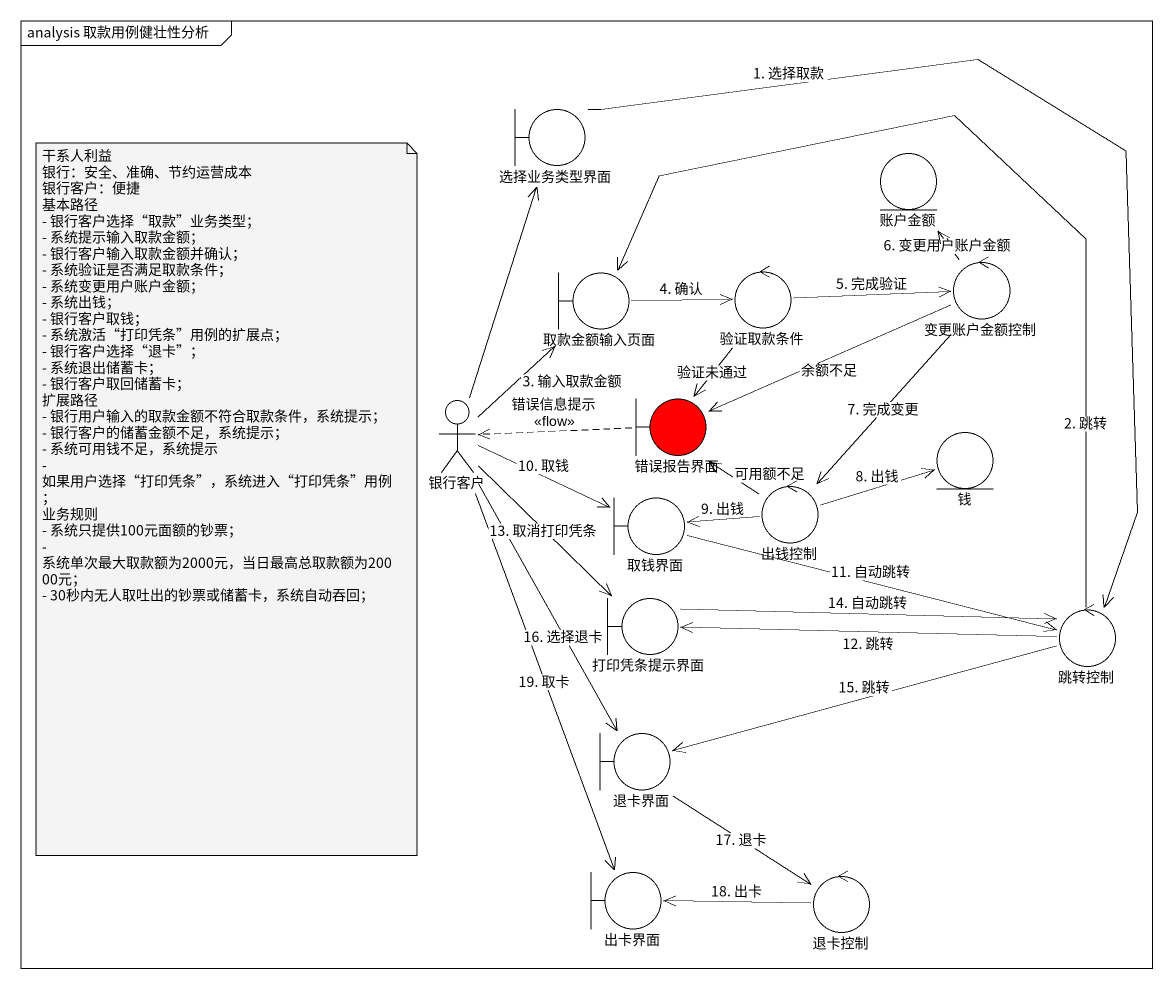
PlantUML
@startuml
mainframe analysis 取款用例健壮性分析
boundary 选择业务类型界面
entity 账户金额
boundary 取款金额输入页面
control 验证取款条件
control 变更账户金额控制
actor 银行客户
boundary 错误报告界面 #FF0000
entity 钱
boundary 取钱界面
control 出钱控制
boundary 打印凭条提示界面
control 跳转控制
boundary 退卡界面
boundary 出卡界面
control 退卡控制
选择业务类型界面 --> 跳转控制 : 1. 选择取款
取款金额输入页面 -right-> 验证取款条件 : 4. 确认
验证取款条件 -right-> 变更账户金额控制 : 5. 完成验证
验证取款条件 --> 错误报告界面 : 验证未通过
变更账户金额控制 -up-> 账户金额 : 6. 变更用户账户金额
变更账户金额控制 -left-> 错误报告界面 : 余额不足
变更账户金额控制 --> 出钱控制 : 7. 完成变更
银行客户 -up-> 选择业务类型界面
银行客户 -up-> 取款金额输入页面 : 3. 输入取款金额
银行客户 -right-> 取钱界面 : 10. 取钱
银行客户 --> 打印凭条提示界面 : 13. 取消打印凭条
银行客户 --> 退卡界面 : 16. 选择退卡
银行客户 --> 出卡界面 : 19. 取卡
错误报告界面 .left.> 银行客户 : 错误信息提示\n<<flow>>
取钱界面 -right-> 跳转控制 : 11. 自动跳转
出钱控制 -up-> 错误报告界面 : 可用额不足
出钱控制 -right-> 钱 : 8. 出钱
出钱控制 -left-> 取钱界面 : 9. 出钱
打印凭条提示界面 -right-> 跳转控制 : 14. 自动跳转
跳转控制 -up-> 取款金额输入页面 : 2. 跳转
跳转控制 -left-> 打印凭条提示界面 : 12. 跳转
跳转控制 -left-> 退卡界面 : 15. 跳转
退卡界面 --> 退卡控制 : 17. 退卡
退卡控制 -left-> 出卡界面 : 18. 出卡
note as N1
  干系人利益
  银行：安全、准确、节约运营成本
  银行客户：便捷
  基本路径
  - 银行客户选择“取款”业务类型；
  - 系统提示输入取款金额；
  - 银行客户输入取款金额并确认；
  - 系统验证是否满足取款条件；
  - 系统变更用户账户金额；
  - 系统出钱；
  - 银行客户取钱；
  - 系统激活“打印凭条”用例的扩展点；
  - 银行客户选择“退卡”；
  - 系统退出储蓄卡；
  - 银行客户取回储蓄卡；
  扩展路径
  - 银行用户输入的取款金额不符合取款条件，系统提示；
  - 银行客户的储蓄金额不足，系统提示；
  - 系统可用钱不足，系统提示
  - 如果用户选择“打印凭条”，系统进入“打印凭条”用例；
  业务规则
  - 系统只提供100元面额的钞票；
  - 系统单次最大取款额为2000元，当日最高总取款额为20000元；
  - 30秒内无人取吐出的钞票或储蓄卡，系统自动吞回；
end note
@enduml
